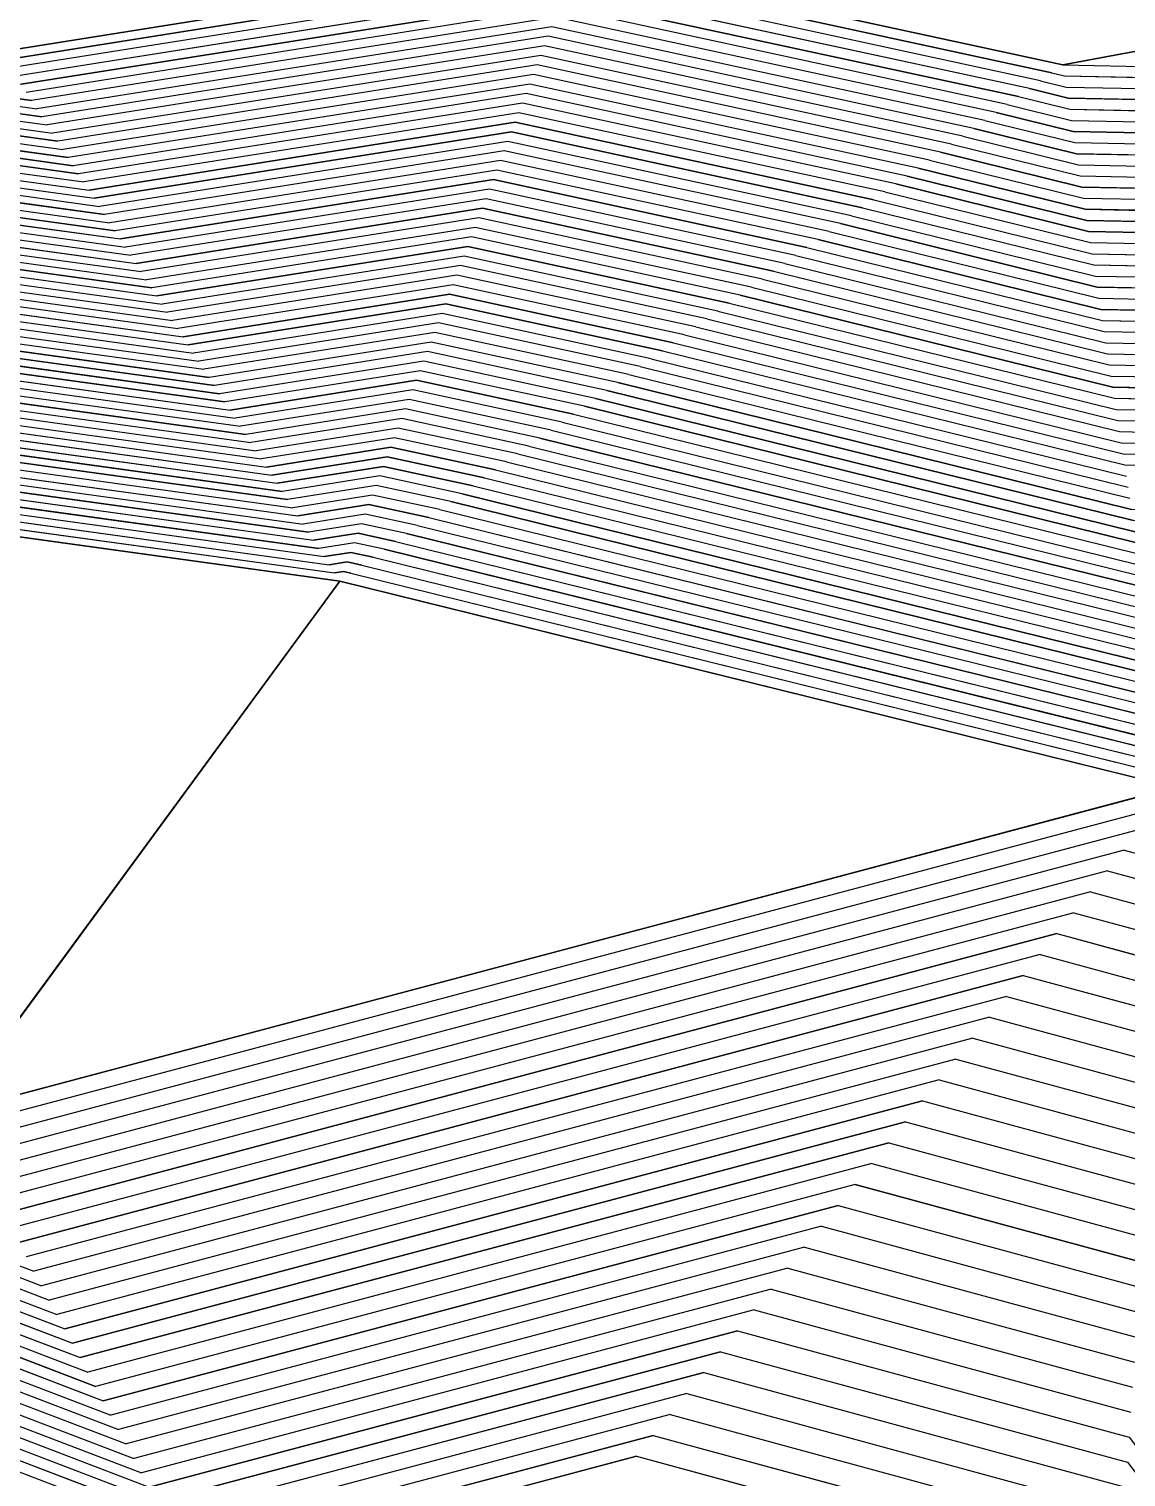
# Model space of a CAD drawing. Extents: x 7084 to 11035, y 13750 to 16729.
# Drawn here: x 9363 to 9868, y 15729 to 16395 of the extents above; entities that cross this region are included whole.
import ezdxf

# ---------------------------------------------------------------- set-up
doc = ezdxf.new("R2010")
doc.units = 0
doc.layers.add('Level 1', color=7, linetype='Continuous')

msp = doc.modelspace()

# ---------------------------------------------------------------- linework, layer by layer
at = {"layer": 'Level 1'}
for p, q in [((9838.87, 16378.88), (10291.99, 16463.49)), ((10291.99, 16463.49), (9838.87, 16378.88)), ((9615.33, 16427.23), (9349.5, 16384.92)), ((9349.5, 16384.92), (9615.33, 16427.23)), ((9615.33, 16427.23), (9838.87, 16378.88)), ((9838.87, 16378.88), (9615.33, 16427.23)), ((9613.64, 16422.83), (9351.9, 16381.18)), ((9611.96, 16418.43), (9354.31, 16377.43)), ((9828.62, 16371.57), (9611.96, 16418.43)), ((9833.74, 16375.22), (9613.64, 16422.83)), ((9610.28, 16414.03), (9356.71, 16373.68)), ((9823.5, 16367.91), (9610.28, 16414.03)), ((9608.59, 16409.63), (9359.12, 16369.93)), ((9606.91, 16405.23), (9361.52, 16366.18)), ((9813.25, 16360.6), (9606.91, 16405.23)), ((9818.37, 16364.26), (9608.59, 16409.63)), ((9605.22, 16400.83), (9363.93, 16362.43)), ((9808.13, 16356.95), (9605.22, 16400.83)), ((9603.54, 16396.43), (9366.33, 16358.68)), ((9601.85, 16392.04), (9368.74, 16354.94)), ((9797.88, 16349.64), (9601.85, 16392.04)), ((9803, 16353.29), (9603.54, 16396.43)), ((9600.17, 16387.64), (9371.15, 16351.19)), ((9792.76, 16345.98), (9600.17, 16387.64)), ((9598.48, 16383.24), (9373.55, 16347.44)), ((9596.8, 16378.84), (9375.96, 16343.69)), ((9782.51, 16338.67), (9596.8, 16378.84)), ((9787.63, 16342.32), (9598.48, 16383.24)), ((9838.87, 16378.88), (10146.99, 16372.84)), ((9595.12, 16374.44), (9378.36, 16339.94)), ((9593.43, 16370.04), (9380.77, 16336.19)), ((9772.26, 16331.36), (9593.43, 16370.04)), ((9777.39, 16335.01), (9595.12, 16374.44)), ((9828.62, 16371.57), (9840.45, 16368.65)), ((9833.74, 16375.22), (9839.66, 16373.76)), ((9839.66, 16373.76), (10143.04, 16367.81)), ((9337.2, 16366.12), (9363.93, 16362.43)), ((9591.75, 16365.64), (9383.17, 16332.44)), ((9767.14, 16327.7), (9591.75, 16365.64)), ((9818.37, 16364.26), (9842.03, 16358.41)), ((9823.5, 16367.91), (9841.24, 16363.53)), ((9840.45, 16368.65), (10139.09, 16362.79)), ((9841.24, 16363.53), (10135.14, 16357.77)), ((9331.05, 16356.72), (9371.15, 16351.19)), ((9333.1, 16359.86), (9368.74, 16354.94)), ((9335.15, 16362.99), (9366.33, 16358.68)), ((9590.06, 16361.24), (9385.58, 16328.7)), ((9588.38, 16356.84), (9387.98, 16324.95)), ((9756.89, 16320.39), (9588.38, 16356.84)), ((9762.02, 16324.05), (9590.06, 16361.24)), ((9808.13, 16356.95), (9843.62, 16348.18)), ((9813.25, 16360.6), (9842.83, 16353.3)), ((9842.03, 16358.41), (10131.2, 16352.74)), ((9326.95, 16350.46), (9375.96, 16343.69)), ((9329, 16353.59), (9373.55, 16347.44)), ((9586.69, 16352.44), (9390.39, 16321.2)), ((9751.77, 16316.73), (9586.69, 16352.44)), ((9803, 16353.29), (9844.41, 16343.07)), ((9842.83, 16353.3), (10127.25, 16347.72)), ((9322.85, 16344.19), (9380.77, 16336.19)), ((9324.9, 16347.32), (9378.36, 16339.94)), ((9585.01, 16348.04), (9392.79, 16317.45)), ((9583.33, 16343.64), (9395.2, 16313.7)), ((9741.52, 16309.42), (9583.33, 16343.64)), ((9746.65, 16313.08), (9585.01, 16348.04)), ((9792.76, 16345.98), (9845.99, 16332.83)), ((9797.88, 16349.64), (9845.2, 16337.95)), ((9843.62, 16348.18), (10123.3, 16342.7)), ((9318.74, 16337.92), (9385.58, 16328.7)), ((9320.79, 16341.05), (9383.17, 16332.44)), ((9581.64, 16339.24), (9397.6, 16309.95)), ((9736.4, 16305.77), (9581.64, 16339.24)), ((9782.51, 16338.67), (9847.58, 16322.6)), ((9787.63, 16342.32), (9846.79, 16327.72)), ((9844.41, 16343.07), (10119.35, 16337.67)), ((9845.2, 16337.95), (10115.4, 16332.65)), ((9314.64, 16331.65), (9390.39, 16321.2)), ((9316.69, 16334.79), (9387.98, 16324.95)), ((9579.96, 16334.84), (9400.01, 16306.2)), ((9578.27, 16330.44), (9402.42, 16302.46)), ((9726.15, 16298.46), (9578.27, 16330.44)), ((9731.28, 16302.11), (9579.96, 16334.84)), ((9772.26, 16331.36), (9849.16, 16312.37)), ((9777.39, 16335.01), (9848.37, 16317.48)), ((9845.99, 16332.83), (10111.45, 16327.63)), ((9310.54, 16325.39), (9395.2, 16313.7)), ((9312.59, 16328.52), (9392.79, 16317.45)), ((9576.59, 16326.04), (9404.82, 16298.71)), ((9721.03, 16294.8), (9576.59, 16326.04)), ((9762.02, 16324.05), (9850.74, 16302.13)), ((9767.14, 16327.7), (9849.95, 16307.25)), ((9846.79, 16327.72), (10107.5, 16322.6)), ((9306.44, 16319.12), (9400.01, 16306.2)), ((9308.49, 16322.25), (9397.6, 16309.95)), ((9574.9, 16321.64), (9407.23, 16294.96)), ((9573.22, 16317.24), (9409.63, 16291.21)), ((9710.78, 16287.49), (9573.22, 16317.24)), ((9715.91, 16291.15), (9574.9, 16321.64)), ((9751.77, 16316.73), (9852.33, 16291.9)), ((9756.89, 16320.39), (9851.54, 16297.02)), ((9847.58, 16322.6), (10103.56, 16317.58)), ((9848.37, 16317.48), (10099.61, 16312.56)), ((9302.34, 16312.85), (9404.82, 16298.71)), ((9304.39, 16315.99), (9402.42, 16302.46)), ((9571.54, 16312.84), (9412.04, 16287.46)), ((9705.66, 16283.83), (9571.54, 16312.84)), ((9746.65, 16313.08), (9853.12, 16286.79)), ((9849.16, 16312.37), (10095.66, 16307.53)), ((9296.19, 16303.45), (9412.04, 16287.46)), ((9298.24, 16306.59), (9409.63, 16291.21)), ((9300.29, 16309.72), (9407.23, 16294.96)), ((9569.85, 16308.45), (9414.44, 16283.71)), ((9568.17, 16304.05), (9416.85, 16279.96)), ((9695.41, 16276.52), (9568.17, 16304.05)), ((9700.54, 16280.18), (9569.85, 16308.45)), ((9736.4, 16305.77), (9854.7, 16276.55)), ((9741.52, 16309.42), (9853.91, 16281.67)), ((9849.95, 16307.25), (10091.71, 16302.51)), ((9292.09, 16297.19), (9416.85, 16279.96)), ((9294.14, 16300.32), (9414.44, 16283.71)), ((9566.48, 16299.65), (9419.25, 16276.22)), ((9690.29, 16272.87), (9566.48, 16299.65)), ((9726.15, 16298.46), (9856.29, 16266.32)), ((9731.28, 16302.11), (9855.49, 16271.44)), ((9850.74, 16302.13), (10087.76, 16297.49)), ((9851.54, 16297.02), (10083.81, 16292.46)), ((9287.99, 16290.92), (9421.66, 16272.47)), ((9290.04, 16294.05), (9419.25, 16276.22)), ((9564.8, 16295.25), (9421.66, 16272.47)), ((9563.11, 16290.85), (9424.06, 16268.72)), ((9680.04, 16265.56), (9563.11, 16290.85)), ((9685.17, 16269.21), (9564.8, 16295.25)), ((9715.91, 16291.15), (9857.87, 16256.09)), ((9721.03, 16294.8), (9857.08, 16261.2)), ((9852.33, 16291.9), (10079.86, 16287.44)), ((9283.89, 16284.65), (9426.47, 16264.97)), ((9285.94, 16287.78), (9424.06, 16268.72)), ((9561.43, 16286.45), (9426.47, 16264.97)), ((9674.92, 16261.9), (9561.43, 16286.45)), ((9705.66, 16283.83), (9859.45, 16245.86)), ((9710.78, 16287.49), (9858.66, 16250.97)), ((9853.12, 16286.79), (10075.92, 16282.42)), ((9279.79, 16278.38), (9431.28, 16257.47)), ((9281.84, 16281.52), (9428.88, 16261.22)), ((9559.75, 16282.05), (9428.88, 16261.22)), ((9558.06, 16277.65), (9431.28, 16257.47)), ((9664.67, 16254.59), (9558.06, 16277.65)), ((9669.8, 16258.25), (9559.75, 16282.05)), ((9700.54, 16280.18), (9860.24, 16240.74)), ((9853.91, 16281.67), (10071.97, 16277.39)), ((9275.69, 16272.12), (9436.09, 16249.97)), ((9277.74, 16275.25), (9433.69, 16253.72)), ((9556.38, 16273.25), (9433.69, 16253.72)), ((9659.55, 16250.93), (9556.38, 16273.25)), ((9690.29, 16272.87), (9861.83, 16230.51)), ((9695.41, 16276.52), (9861.04, 16235.62)), ((9854.7, 16276.55), (10068.02, 16272.37)), ((9855.49, 16271.44), (10064.07, 16267.35)), ((9271.59, 16265.85), (9440.9, 16242.48)), ((9273.64, 16268.98), (9438.5, 16246.23)), ((9554.69, 16268.85), (9436.09, 16249.97)), ((9553.01, 16264.45), (9438.5, 16246.23)), ((9649.3, 16243.62), (9553.01, 16264.45)), ((9654.43, 16247.28), (9554.69, 16268.85)), ((9680.04, 16265.56), (9863.41, 16220.27)), ((9685.17, 16269.21), (9862.62, 16225.39)), ((9856.29, 16266.32), (10060.12, 16262.32)), ((9267.49, 16259.58), (9445.71, 16234.98)), ((9269.54, 16262.72), (9443.31, 16238.73)), ((9551.32, 16260.05), (9440.9, 16242.48)), ((9644.18, 16239.97), (9551.32, 16260.05)), ((9669.8, 16258.25), (9865, 16210.04)), ((9674.92, 16261.9), (9864.2, 16215.16)), ((9857.08, 16261.2), (10056.17, 16257.3)), ((9261.34, 16250.18), (9452.93, 16223.73)), ((9263.39, 16253.32), (9450.52, 16227.48)), ((9265.44, 16256.45), (9448.12, 16231.23)), ((9549.64, 16255.65), (9443.31, 16238.73)), ((9547.96, 16251.25), (9445.71, 16234.98)), ((9633.93, 16232.66), (9547.96, 16251.25)), ((9639.06, 16236.31), (9549.64, 16255.65)), ((9659.55, 16250.93), (9866.58, 16199.81)), ((9664.67, 16254.59), (9865.79, 16204.92)), ((9857.87, 16256.09), (10052.22, 16252.28)), ((9858.66, 16250.97), (10048.28, 16247.25)), ((9257.24, 16243.91), (9457.74, 16216.24)), ((9259.29, 16247.05), (9455.33, 16219.99)), ((9546.27, 16246.85), (9448.12, 16231.23)), ((9628.81, 16229), (9546.27, 16246.85)), ((9649.3, 16243.62), (9868.16, 16189.58)), ((9654.43, 16247.28), (9867.37, 16194.69)), ((9859.45, 16245.86), (10044.33, 16242.23)), ((9253.14, 16237.65), (9462.55, 16208.74)), ((9255.19, 16240.78), (9460.15, 16212.49)), ((9544.59, 16242.45), (9450.52, 16227.48)), ((9542.9, 16238.05), (9452.93, 16223.73)), ((9618.56, 16221.69), (9542.9, 16238.05)), ((9623.69, 16225.34), (9544.59, 16242.45)), ((9644.18, 16239.97), (9868.95, 16184.46)), ((9860.24, 16240.74), (10040.38, 16237.21)), ((9249.04, 16231.38), (9467.36, 16201.24)), ((9251.09, 16234.51), (9464.96, 16204.99)), ((9541.22, 16233.65), (9455.33, 16219.99)), ((9613.44, 16218.03), (9541.22, 16233.65)), ((9633.93, 16232.66), (9870.54, 16174.23)), ((9639.06, 16236.31), (9869.75, 16179.34)), ((9861.04, 16235.62), (10036.43, 16232.18)), ((9861.83, 16230.51), (10032.48, 16227.16)), ((9244.94, 16225.11), (9472.17, 16193.75)), ((9246.99, 16228.25), (9469.77, 16197.49)), ((9539.53, 16229.26), (9457.74, 16216.24)), ((9537.85, 16224.86), (9460.15, 16212.49)), ((9603.19, 16210.72), (9537.85, 16224.86)), ((9608.32, 16214.38), (9539.53, 16229.26)), ((9623.69, 16225.34), (9872.12, 16163.99)), ((9628.81, 16229), (9871.33, 16169.11)), ((9862.62, 16225.39), (10028.53, 16222.14)), ((9240.84, 16218.85), (9476.98, 16186.25)), ((9242.89, 16221.98), (9474.58, 16190)), ((9536.17, 16220.46), (9462.55, 16208.74)), ((9598.07, 16207.07), (9536.17, 16220.46)), ((9613.44, 16218.03), (9873.7, 16153.76)), ((9618.56, 16221.69), (9872.91, 16158.88)), ((9863.41, 16220.27), (10024.58, 16217.11)), ((9236.74, 16212.58), (9481.79, 16178.75)), ((9238.79, 16215.71), (9479.39, 16182.5)), ((9534.48, 16216.06), (9464.96, 16204.99)), ((9532.8, 16211.66), (9467.36, 16201.24)), ((9587.82, 16199.76), (9532.8, 16211.66)), ((9592.95, 16203.41), (9534.48, 16216.06)), ((9603.19, 16210.72), (9875.29, 16143.53)), ((9608.32, 16214.38), (9874.5, 16148.64)), ((9864.2, 16215.16), (10020.63, 16212.09)), ((9865, 16210.04), (10016.69, 16207.07)), ((9232.64, 16206.31), (9486.6, 16171.25)), ((9234.69, 16209.45), (9484.2, 16175)), ((9531.11, 16207.26), (9469.77, 16197.49)), ((9582.7, 16196.1), (9531.11, 16207.26)), ((9592.95, 16203.41), (9876.87, 16133.3)), ((9598.07, 16207.07), (9876.08, 16138.41)), ((9865.79, 16204.92), (10012.74, 16202.04)), ((9226.49, 16196.91), (9493.82, 16160.01)), ((9228.54, 16200.05), (9491.42, 16163.76)), ((9230.59, 16203.18), (9489.01, 16167.51)), ((9529.43, 16202.86), (9472.17, 16193.75)), ((9527.74, 16198.46), (9474.58, 16190)), ((9572.45, 16188.79), (9527.74, 16198.46)), ((9577.58, 16192.44), (9529.43, 16202.86)), ((9587.82, 16199.76), (9877.66, 16128.18)), ((9866.58, 16199.81), (10008.79, 16197.02)), ((9222.39, 16190.64), (9498.63, 16152.51)), ((9224.44, 16193.78), (9496.23, 16156.26)), ((9526.06, 16194.06), (9476.98, 16186.25)), ((9567.33, 16185.13), (9526.06, 16194.06)), ((9577.58, 16192.44), (9879.25, 16117.95)), ((9582.7, 16196.1), (9878.45, 16123.06)), ((9867.37, 16194.69), (10004.84, 16191.99)), ((9218.29, 16184.38), (9503.44, 16145.01)), ((9220.34, 16187.51), (9501.04, 16148.76)), ((9524.38, 16189.66), (9479.39, 16182.5)), ((9522.69, 16185.26), (9481.79, 16178.75)), ((9557.08, 16177.82), (9522.69, 16185.26)), ((9562.21, 16181.48), (9524.38, 16189.66)), ((9567.33, 16185.13), (9880.83, 16107.71)), ((9572.45, 16188.79), (9880.04, 16112.83)), ((9216.24, 16181.24), (9505.85, 16141.27)), ((9505.85, 16141.27), (9216.24, 16181.24)), ((9521.01, 16180.86), (9484.2, 16175)), ((9551.96, 16174.17), (9521.01, 16180.86)), ((9557.08, 16177.82), (9882.41, 16097.48)), ((9562.21, 16181.48), (9881.62, 16102.6)), ((9519.32, 16176.46), (9486.6, 16171.25)), ((9517.64, 16172.06), (9489.01, 16167.51)), ((9541.71, 16166.85), (9517.64, 16172.06)), ((9546.83, 16170.51), (9519.32, 16176.46)), ((9546.83, 16170.51), (9884, 16087.25)), ((9551.96, 16174.17), (9883.21, 16092.36)), ((9515.95, 16167.66), (9491.42, 16163.76)), ((9536.59, 16163.2), (9515.95, 16167.66)), ((9541.71, 16166.85), (9884.79, 16082.13)), ((9514.27, 16163.26), (9493.82, 16160.01)), ((9512.59, 16158.86), (9496.23, 16156.26)), ((9526.34, 16155.89), (9512.59, 16158.86)), ((9531.46, 16159.54), (9514.27, 16163.26)), ((9531.46, 16159.54), (9886.37, 16071.9)), ((9536.59, 16163.2), (9885.58, 16077.02)), ((9510.9, 16154.46), (9498.63, 16152.51)), ((9509.22, 16150.06), (9501.04, 16148.76)), ((9516.09, 16148.58), (9509.22, 16150.06)), ((9521.22, 16152.23), (9510.9, 16154.46)), ((9521.22, 16152.23), (9887.96, 16061.67)), ((9526.34, 16155.89), (9887.16, 16066.78)), ((9507.53, 16145.67), (9503.44, 16145.01)), ((9510.97, 16144.92), (9507.53, 16145.67)), ((9510.97, 16144.92), (9889.54, 16051.43)), ((9516.09, 16148.58), (9888.75, 16056.55)), ((9505.85, 16141.27), (9326.09, 15896.4)), ((9326.09, 15896.4), (9505.85, 16141.27)), ((9890.33, 16046.32), (9505.85, 16141.27)), ((9326.09, 15896.4), (9890.33, 16046.32)), ((9890.33, 16046.32), (9326.09, 15896.4)), ((9882.59, 16036.7), (9329.63, 15889.77)), ((9874.84, 16027.07), (9333.17, 15883.15)), ((9867.1, 16017.45), (9336.71, 15876.53)), ((9867.1, 16017.45), (9887.91, 16011.8)), ((9859.35, 16007.83), (9340.25, 15869.9)), ((9859.35, 16007.83), (9887.11, 16000.29)), ((9851.61, 15998.21), (9343.79, 15863.28)), ((9851.61, 15998.21), (9886.3, 15988.79)), ((9843.86, 15988.59), (9347.33, 15856.66)), ((9843.86, 15988.59), (9885.5, 15977.28)), ((9836.12, 15978.96), (9350.87, 15850.03)), ((9836.12, 15978.96), (9884.69, 15965.78)), ((9828.37, 15969.34), (9354.41, 15843.41)), ((9828.37, 15969.34), (9883.88, 15954.27)), ((9820.63, 15959.72), (9357.95, 15836.79)), ((9820.63, 15959.72), (9883.08, 15942.76)), ((9812.88, 15950.1), (9361.49, 15830.16)), ((9812.88, 15950.1), (9882.27, 15931.26)), ((9805.14, 15940.48), (9365.03, 15823.54)), ((9805.14, 15940.48), (9881.47, 15919.75)), ((9797.39, 15930.85), (9368.57, 15816.92)), ((9797.39, 15930.85), (9880.66, 15908.25)), ((9789.65, 15921.23), (9372.11, 15810.29)), ((9789.65, 15921.23), (9879.86, 15896.74)), ((9781.91, 15911.61), (9375.65, 15803.67)), ((9781.91, 15911.61), (9879.05, 15885.23)), ((9774.16, 15901.99), (9379.19, 15797.05)), ((9774.16, 15901.99), (9878.24, 15873.73)), ((9766.42, 15892.37), (9382.73, 15790.42)), ((9766.42, 15892.37), (9877.44, 15862.22)), ((9758.67, 15882.75), (9386.27, 15783.8)), ((9758.67, 15882.75), (9876.63, 15850.72)), ((9750.93, 15873.12), (9389.81, 15777.18)), ((9750.93, 15873.12), (9875.83, 15839.21)), ((9743.18, 15863.5), (9393.35, 15770.55)), ((9743.18, 15863.5), (9875.02, 15827.7)), ((9735.44, 15853.88), (9396.89, 15763.93)), ((9735.44, 15853.88), (9874.21, 15816.2)), ((9727.69, 15844.26), (9400.43, 15757.3)), ((9727.69, 15844.26), (9873.41, 15804.69)), ((9337.23, 15834.15), (9365.03, 15823.54)), ((9719.95, 15834.64), (9403.97, 15750.68)), ((9719.95, 15834.64), (9872.6, 15793.19)), ((9338.24, 15828.5), (9368.57, 15816.92)), ((9712.2, 15825.01), (9407.51, 15744.06)), ((9712.2, 15825.01), (9871.8, 15781.68)), ((9339.26, 15822.84), (9372.11, 15810.29)), ((9340.27, 15817.18), (9375.65, 15803.67)), ((9341.28, 15811.52), (9379.19, 15797.05)), ((9704.46, 15815.39), (9411.05, 15737.43)), ((9704.46, 15815.39), (9870.99, 15770.17)), ((9342.29, 15805.86), (9382.73, 15790.42)), ((9696.71, 15805.77), (9414.59, 15730.81)), ((9696.71, 15805.77), (9870.19, 15758.67)), ((9343.31, 15800.2), (9386.27, 15783.8)), ((9344.32, 15794.55), (9389.81, 15777.18)), ((9688.97, 15796.15), (9418.13, 15724.19)), ((9688.97, 15796.15), (9869.38, 15747.16)), ((9345.33, 15788.89), (9393.35, 15770.55)), ((9681.22, 15786.53), (9421.67, 15717.56)), ((9681.22, 15786.53), (9868.57, 15735.66)), ((9346.34, 15783.23), (9396.89, 15763.93)), ((9347.36, 15777.57), (9400.43, 15757.3)), ((9673.48, 15776.9), (9425.21, 15710.94)), ((9673.48, 15776.9), (9867.77, 15724.15)), ((9348.37, 15771.91), (9403.97, 15750.68)), ((9349.38, 15766.25), (9407.51, 15744.06)), ((9665.74, 15767.28), (9428.75, 15704.32)), ((9665.74, 15767.28), (9866.96, 15712.64)), ((9350.4, 15760.59), (9411.05, 15737.43)), ((9657.99, 15757.66), (9432.29, 15697.69)), ((9657.99, 15757.66), (9866.16, 15701.14)), ((9351.41, 15754.94), (9414.59, 15730.81)), ((9352.42, 15749.28), (9418.13, 15724.19)), ((9353.43, 15743.62), (9421.67, 15717.56)), ((9650.25, 15748.04), (9435.83, 15691.07)), ((9650.25, 15748.04), (9865.35, 15689.63)), ((9354.45, 15737.96), (9425.21, 15710.94)), ((9642.5, 15738.42), (9439.37, 15684.45)), ((9642.5, 15738.42), (9864.55, 15678.13)), ((9355.46, 15732.3), (9428.75, 15704.32))]:
    msp.add_line(p, q, dxfattribs=at)
for points in [[(8179.81, 16518.43), (8447.5, 16685.05), (8792.52, 16607.69), (8801.36, 16608), (9015.51, 16453.28), (9020.27, 16453.2), (9347.45, 16381.79), (9351.9, 16381.18), (9613.64, 16422.83), (9833.74, 16375.22), (9839.66, 16373.76), (10143.04, 16367.81), (10150.72, 16365.05), (10293.49, 16454.31), (10519.54, 16436.46), (10781.28, 16073.45), (10784.97, 16069.38), (10903.94, 15956.31), (11028.86, 15527.85)], [(8179.81, 16518.43), (8447.5, 16685.05), (8792.52, 16607.69), (8801.36, 16608), (9015.51, 16453.28), (9020.27, 16453.2), (9347.45, 16381.79), (9351.9, 16381.18), (9613.64, 16422.83), (9833.74, 16375.22), (9839.66, 16373.76), (10143.04, 16367.81), (10150.72, 16365.05), (10293.49, 16454.31), (10519.54, 16436.46), (10781.28, 16073.45), (10784.97, 16069.38), (10903.94, 15956.31), (11028.86, 15527.85)], [(11016.38, 15530.16), (10895.36, 15945.23), (10780.11, 16054.76), (10769.04, 16066.98), (10515.48, 16418.64), (10296.5, 16435.94), (10158.19, 16349.46), (10135.14, 16357.77), (9841.24, 16363.53), (9823.5, 16367.91), (9610.28, 16414.03), (9356.71, 16373.68), (9343.35, 16375.52), (9026.39, 16444.7), (9012.11, 16444.93), (8804.65, 16594.82), (8778.14, 16593.9), (8443.9, 16668.84), (8184.58, 16507.42)], [(11016.38, 15530.16), (10895.36, 15945.23), (10780.11, 16054.76), (10769.04, 16066.98), (10515.48, 16418.64), (10296.5, 16435.94), (10158.19, 16349.46), (10135.14, 16357.77), (9841.24, 16363.53), (9823.5, 16367.91), (9610.28, 16414.03), (9356.71, 16373.68), (9343.35, 16375.52), (9026.39, 16444.7), (9012.11, 16444.93), (8804.65, 16594.82), (8778.14, 16593.9), (8443.9, 16668.84), (8184.58, 16507.42)], [(8186.96, 16501.92), (8442.1, 16660.73), (8770.95, 16587), (8806.29, 16588.23), (9010.4, 16440.76), (9029.46, 16440.45), (9341.3, 16372.39), (9359.12, 16369.93), (9608.59, 16409.63), (9818.37, 16364.26), (9842.03, 16358.41), (10131.2, 16352.74), (10161.92, 16341.67), (10298, 16426.75), (10513.45, 16409.73), (10762.92, 16063.75), (10777.67, 16047.45), (10891.07, 15939.68), (11010.14, 15531.31)], [(8186.96, 16501.92), (8442.1, 16660.73), (8770.95, 16587), (8806.29, 16588.23), (9010.4, 16440.76), (9029.46, 16440.45), (9341.3, 16372.39), (9359.12, 16369.93), (9608.59, 16409.63), (9818.37, 16364.26), (9842.03, 16358.41), (10131.2, 16352.74), (10161.92, 16341.67), (10298, 16426.75), (10513.45, 16409.73), (10762.92, 16063.75), (10777.67, 16047.45), (10891.07, 15939.68), (11010.14, 15531.31)], [(10966.44, 15539.37), (10861.04, 15900.88), (10760.65, 15996.28), (10720.09, 16041.1), (10499.25, 16347.39), (10308.52, 16362.45), (10188.06, 16287.13), (10103.56, 16317.58), (9847.58, 16322.6), (9782.51, 16338.67), (9596.8, 16378.84), (9375.96, 16343.69), (9326.95, 16350.46), (9050.89, 16410.71), (8998.5, 16411.55), (8817.81, 16542.1), (8720.63, 16538.72), (8429.52, 16603.99), (8203.65, 16463.4)], [(10966.44, 15539.37), (10861.04, 15900.88), (10760.65, 15996.28), (10720.09, 16041.1), (10499.25, 16347.39), (10308.52, 16362.45), (10188.06, 16287.13), (10103.56, 16317.58), (9847.58, 16322.6), (9782.51, 16338.67), (9596.8, 16378.84), (9375.96, 16343.69), (9326.95, 16350.46), (9050.89, 16410.71), (8998.5, 16411.55), (8817.81, 16542.1), (8720.63, 16538.72), (8429.52, 16603.99), (8203.65, 16463.4)], [(10953.95, 15541.67), (10852.45, 15889.8), (10755.79, 15981.66), (10707.85, 16034.63), (10495.19, 16329.57), (10311.52, 16344.08), (10195.52, 16271.55), (10095.66, 16307.53), (9849.16, 16312.37), (9772.26, 16331.36), (9593.43, 16370.04), (9380.77, 16336.19), (9322.85, 16344.19), (9057.01, 16402.21), (8995.1, 16403.21), (8821.1, 16528.92), (8706.25, 16524.92), (8425.92, 16587.78), (8208.42, 16452.4)], [(10953.95, 15541.67), (10852.45, 15889.8), (10755.79, 15981.66), (10707.85, 16034.63), (10495.19, 16329.57), (10311.52, 16344.08), (10195.52, 16271.55), (10095.66, 16307.53), (9849.16, 16312.37), (9772.26, 16331.36), (9593.43, 16370.04), (9380.77, 16336.19), (9322.85, 16344.19), (9057.01, 16402.21), (8995.1, 16403.21), (8821.1, 16528.92), (8706.25, 16524.92), (8425.92, 16587.78), (8208.42, 16452.4)], [(10947.71, 15542.82), (10848.16, 15884.25), (10753.36, 15974.35), (10701.73, 16031.4), (10493.16, 16320.67), (10313.03, 16334.89), (10199.26, 16263.76), (10091.71, 16302.51), (9849.95, 16307.25), (9767.14, 16327.7), (9591.75, 16365.64), (9383.17, 16332.44), (9320.79, 16341.05), (9060.08, 16397.96), (8993.4, 16399.04), (8822.74, 16522.33), (8699.06, 16518.02), (8424.12, 16579.67), (8210.81, 16446.89)], [(10947.71, 15542.82), (10848.16, 15884.25), (10753.36, 15974.35), (10701.73, 16031.4), (10493.16, 16320.67), (10313.03, 16334.89), (10199.26, 16263.76), (10091.71, 16302.51), (9849.95, 16307.25), (9767.14, 16327.7), (9591.75, 16365.64), (9383.17, 16332.44), (9320.79, 16341.05), (9060.08, 16397.96), (8993.4, 16399.04), (8822.74, 16522.33), (8699.06, 16518.02), (8424.12, 16579.67), (8210.81, 16446.89)], [(10997.65, 15533.61), (10882.49, 15928.6), (10772.81, 16032.83), (10750.69, 16057.28), (10509.39, 16391.92), (10301, 16408.38), (10169.39, 16326.09), (10123.3, 16342.7), (9843.62, 16348.18), (9808.13, 16356.95), (9605.22, 16400.83), (9363.93, 16362.43), (9337.2, 16366.12), (9035.58, 16431.95), (9007, 16432.42), (8809.58, 16575.05), (8756.58, 16573.2)], [(10997.65, 15533.61), (10882.49, 15928.6), (10772.81, 16032.83), (10750.69, 16057.28), (10509.39, 16391.92), (10301, 16408.38), (10169.39, 16326.09), (10123.3, 16342.7), (9843.62, 16348.18), (9808.13, 16356.95), (9605.22, 16400.83), (9363.93, 16362.43), (9337.2, 16366.12), (9035.58, 16431.95), (9007, 16432.42), (8809.58, 16575.05), (8756.58, 16573.2)], [(8220.35, 16424.88), (8416.93, 16547.25), (8670.31, 16490.43), (8829.33, 16495.97), (8986.59, 16382.35), (9072.32, 16380.96), (9312.59, 16328.52), (9392.79, 16317.45), (9585.01, 16348.04), (9746.65, 16313.08), (9853.12, 16286.79), (10075.92, 16282.42), (10214.19, 16232.6), (10319.04, 16298.15), (10485.04, 16285.04), (10677.26, 16018.46), (10743.63, 15945.11), (10831, 15862.08), (10922.74, 15547.43)], [(8220.35, 16424.88), (8416.93, 16547.25), (8670.31, 16490.43), (8829.33, 16495.97), (8986.59, 16382.35), (9072.32, 16380.96), (9312.59, 16328.52), (9392.79, 16317.45), (9585.01, 16348.04), (9746.65, 16313.08), (9853.12, 16286.79), (10075.92, 16282.42), (10214.19, 16232.6), (10319.04, 16298.15), (10485.04, 16285.04), (10677.26, 16018.46), (10743.63, 15945.11), (10831, 15862.08), (10922.74, 15547.43)], [(10897.77, 15552.04), (10813.84, 15839.91), (10733.9, 15915.88), (10652.78, 16005.52), (10476.92, 16249.41), (10325.05, 16261.41), (10229.12, 16201.43), (10060.12, 16262.32), (9856.29, 16266.32), (9726.15, 16298.46), (9578.27, 16330.44), (9402.42, 16302.46), (9304.39, 16315.99), (9084.57, 16363.96), (8979.79, 16365.66), (8835.91, 16469.61), (8641.55, 16462.84), (8409.74, 16514.82), (8229.89, 16402.87)], [(10897.77, 15552.04), (10813.84, 15839.91), (10733.9, 15915.88), (10652.78, 16005.52), (10476.92, 16249.41), (10325.05, 16261.41), (10229.12, 16201.43), (10060.12, 16262.32), (9856.29, 16266.32), (9726.15, 16298.46), (9578.27, 16330.44), (9402.42, 16302.46), (9304.39, 16315.99), (9084.57, 16363.96), (8979.79, 16365.66), (8835.91, 16469.61), (8641.55, 16462.84), (8409.74, 16514.82), (8229.89, 16402.87)], [(8232.27, 16397.37), (8407.94, 16506.72), (8634.36, 16455.95), (8837.55, 16463.02), (8978.09, 16361.48), (9087.63, 16359.72), (9302.34, 16312.85), (9404.82, 16298.71), (9576.59, 16326.04), (9721.03, 16294.8), (9857.08, 16261.2)], [(8232.27, 16397.37), (8407.94, 16506.72), (8634.36, 16455.95), (8837.55, 16463.02), (8978.09, 16361.48), (9087.63, 16359.72), (9302.34, 16312.85), (9404.82, 16298.71), (9576.59, 16326.04), (9721.03, 16294.8), (9857.08, 16261.2)], [(8677.5, 16497.33), (8827.68, 16502.56), (8988.29, 16386.52), (9069.26, 16385.21), (9314.64, 16331.65), (9390.39, 16321.2), (9586.69, 16352.44), (9751.77, 16316.73), (9852.33, 16291.9), (10079.86, 16287.44), (10210.46, 16240.39), (10317.53, 16307.33), (10487.07, 16293.95), (10683.38, 16021.69), (10746.06, 15952.42), (10835.29, 15867.62), (10928.98, 15546.28)], [(8677.5, 16497.33), (8827.68, 16502.56), (8988.29, 16386.52), (9069.26, 16385.21), (9314.64, 16331.65), (9390.39, 16321.2), (9586.69, 16352.44), (9751.77, 16316.73), (9852.33, 16291.9), (10079.86, 16287.44), (10210.46, 16240.39), (10317.53, 16307.33), (10487.07, 16293.95), (10683.38, 16021.69), (10746.06, 15952.42), (10835.29, 15867.62), (10928.98, 15546.28)], [(8402.55, 16482.4), (8612.8, 16435.25), (8842.49, 16443.25), (8972.99, 16348.97), (9096.82, 16346.97), (9296.19, 16303.45), (9412.04, 16287.46), (9571.54, 16312.84), (9705.66, 16283.83), (9859.45, 16245.86), (10044.33, 16242.23), (10244.06, 16170.27), (10331.06, 16224.66), (10468.81, 16213.78), (10628.3, 15992.58), (10724.18, 15886.64), (10796.68, 15817.74), (10872.8, 15556.64)], [(8402.55, 16482.4), (8612.8, 16435.25), (8842.49, 16443.25), (8972.99, 16348.97), (9096.82, 16346.97), (9296.19, 16303.45), (9412.04, 16287.46), (9571.54, 16312.84), (9705.66, 16283.83), (9859.45, 16245.86), (10044.33, 16242.23), (10244.06, 16170.27), (10331.06, 16224.66), (10468.81, 16213.78), (10628.3, 15992.58), (10724.18, 15886.64), (10796.68, 15817.74), (10872.8, 15556.64)], [(10854.07, 15560.1), (10783.8, 15801.11), (10716.88, 15864.71), (10609.95, 15982.87), (10462.72, 16187.06), (10335.57, 16197.1), (10255.26, 16146.89), (10032.48, 16227.16), (9861.83, 16230.51), (9690.29, 16272.87), (9566.48, 16299.65), (9419.25, 16276.22), (9290.04, 16294.05), (9106.01, 16334.22), (8967.88, 16336.45), (8847.42, 16423.48), (8591.23, 16414.56), (8397.15, 16458.08)], [(10854.07, 15560.1), (10783.8, 15801.11), (10716.88, 15864.71), (10609.95, 15982.87), (10462.72, 16187.06), (10335.57, 16197.1), (10255.26, 16146.89), (10032.48, 16227.16), (9861.83, 16230.51), (9690.29, 16272.87), (9566.48, 16299.65), (9419.25, 16276.22), (9290.04, 16294.05), (9106.01, 16334.22), (8967.88, 16336.45), (8847.42, 16423.48), (8591.23, 16414.56), (8397.15, 16458.08)], [(8395.36, 16449.97), (8584.04, 16407.66), (8849.07, 16416.89), (8966.18, 16332.28), (9109.07, 16329.97), (9287.99, 16290.92), (9421.66, 16272.47), (9564.8, 16295.25), (9685.17, 16269.21)], [(8395.36, 16449.97), (8584.04, 16407.66), (8849.07, 16416.89), (8966.18, 16332.28), (9109.07, 16329.97), (9287.99, 16290.92), (9421.66, 16272.47), (9564.8, 16295.25), (9685.17, 16269.21)], [(8386.37, 16409.44), (8548.09, 16373.18), (8857.29, 16383.94), (8957.68, 16311.41), (9124.38, 16308.72), (9277.74, 16275.25), (9433.69, 16253.72), (9556.38, 16273.25), (9659.55, 16250.93), (9866.58, 16199.81), (10008.79, 16197.02), (10277.66, 16100.15), (10344.58, 16141.99), (10450.54, 16133.62), (10573.23, 15963.46), (10702.29, 15820.85), (10758.06, 15767.85), (10816.62, 15567.01), (10881.14, 15419.01), (10847.68, 15190.28), (10839.62, 14991.15), (10786.64, 14550.42), (10705.98, 14168.32)], [(8386.37, 16409.44), (8548.09, 16373.18), (8857.29, 16383.94), (8957.68, 16311.41), (9124.38, 16308.72), (9277.74, 16275.25), (9433.69, 16253.72), (9556.38, 16273.25), (9659.55, 16250.93), (9866.58, 16199.81), (10008.79, 16197.02), (10277.66, 16100.15), (10344.58, 16141.99), (10450.54, 16133.62), (10573.23, 15963.46), (10702.29, 15820.85), (10758.06, 15767.85), (10816.62, 15567.01), (10881.14, 15419.01), (10847.68, 15190.28), (10839.62, 14991.15), (10786.64, 14550.42), (10705.98, 14168.32)], [(8384.57, 16401.33), (8540.91, 16366.28), (8858.94, 16377.35), (8955.98, 16307.24), (9127.44, 16304.47), (9275.69, 16272.12), (9436.09, 16249.97), (9554.69, 16268.85), (9654.43, 16247.28), (9867.37, 16194.69), (10004.84, 16191.99), (10281.39, 16092.36), (10346.08, 16132.8), (10448.51, 16124.71), (10567.11, 15960.23), (10699.86, 15813.54), (10753.77, 15762.31), (10810.37, 15568.16)], [(8384.57, 16401.33), (8540.91, 16366.28), (8858.94, 16377.35), (8955.98, 16307.24), (9127.44, 16304.47), (9275.69, 16272.12), (9436.09, 16249.97), (9554.69, 16268.85), (9654.43, 16247.28), (9867.37, 16194.69), (10004.84, 16191.99), (10281.39, 16092.36), (10346.08, 16132.8), (10448.51, 16124.71), (10567.11, 15960.23), (10699.86, 15813.54), (10753.77, 15762.31), (10810.37, 15568.16)], [(10941.47, 15543.98), (10843.87, 15878.71), (10750.93, 15967.04), (10695.61, 16028.16), (10491.13, 16311.76), (10314.53, 16325.71), (10202.99, 16255.97), (10087.76, 16297.49), (9850.74, 16302.13), (9762.02, 16324.05), (9590.06, 16361.24), (9385.58, 16328.7), (9318.74, 16337.92), (9063.14, 16393.71), (8991.7, 16394.86)], [(10941.47, 15543.98), (10843.87, 15878.71), (10750.93, 15967.04), (10695.61, 16028.16), (10491.13, 16311.76), (10314.53, 16325.71), (10202.99, 16255.97), (10087.76, 16297.49), (9850.74, 16302.13), (9762.02, 16324.05), (9590.06, 16361.24), (9385.58, 16328.7), (9318.74, 16337.92), (9063.14, 16393.71), (8991.7, 16394.86)], [(10985.17, 15535.91), (10873.91, 15917.51), (10767.95, 16018.21), (10738.45, 16050.81), (10505.34, 16374.11), (10304.01, 16390.01), (10176.86, 16310.51), (10115.4, 16332.65), (9845.2, 16337.95), (9797.88, 16349.64), (9601.85, 16392.04), (9368.74, 16354.94), (9333.1, 16359.86)], [(10985.17, 15535.91), (10873.91, 15917.51), (10767.95, 16018.21), (10738.45, 16050.81), (10505.34, 16374.11), (10304.01, 16390.01), (10176.86, 16310.51), (10115.4, 16332.65), (9845.2, 16337.95), (9797.88, 16349.64), (9601.85, 16392.04), (9368.74, 16354.94), (9333.1, 16359.86)], [(10910.26, 15549.73), (10822.42, 15851), (10738.77, 15930.49), (10665.02, 16011.99), (10480.98, 16267.22), (10322.04, 16279.78), (10221.66, 16217.01), (10068.02, 16272.37), (9854.7, 16276.55), (9736.4, 16305.77), (9581.64, 16339.24), (9397.6, 16309.95), (9308.49, 16322.25), (9078.45, 16372.46)], [(10910.26, 15549.73), (10822.42, 15851), (10738.77, 15930.49), (10665.02, 16011.99), (10480.98, 16267.22), (10322.04, 16279.78), (10221.66, 16217.01), (10068.02, 16272.37), (9854.7, 16276.55), (9736.4, 16305.77), (9581.64, 16339.24), (9397.6, 16309.95), (9308.49, 16322.25), (9078.45, 16372.46)], [(10785.4, 15572.77), (10736.61, 15740.13), (10690.13, 15784.3), (10542.64, 15947.29), (10440.39, 16089.09), (10352.09, 16096.06), (10296.33, 16061.19), (9989.05, 16171.9), (9870.54, 16174.23), (9633.93, 16232.66), (9547.96, 16251.25), (9445.71, 16234.98), (9267.49, 16259.58), (9139.69, 16287.48), (8949.17, 16290.55), (8865.52, 16350.99), (8512.15, 16338.69), (8377.38, 16368.91)], [(10785.4, 15572.77), (10736.61, 15740.13), (10690.13, 15784.3), (10542.64, 15947.29), (10440.39, 16089.09), (10352.09, 16096.06), (10296.33, 16061.19), (9989.05, 16171.9), (9870.54, 16174.23), (9633.93, 16232.66), (9547.96, 16251.25), (9445.71, 16234.98), (9267.49, 16259.58), (9139.69, 16287.48), (8949.17, 16290.55), (8865.52, 16350.99), (8512.15, 16338.69), (8377.38, 16368.91)], [(10779.16, 15573.92), (10732.31, 15734.59), (10687.7, 15776.99), (10536.52, 15944.05), (10438.37, 16080.18), (10353.6, 16086.87), (10300.06, 16053.4), (9985.1, 16166.88), (9871.33, 16169.11), (9628.81, 16229), (9546.27, 16246.85), (9448.12, 16231.23), (9265.44, 16256.45), (9142.75, 16283.23), (8947.47, 16286.38), (8867.17, 16344.4), (8504.96, 16331.79), (8375.58, 16360.8)], [(10779.16, 15573.92), (10732.31, 15734.59), (10687.7, 15776.99), (10536.52, 15944.05), (10438.37, 16080.18), (10353.6, 16086.87), (10300.06, 16053.4), (9985.1, 16166.88), (9871.33, 16169.11), (9628.81, 16229), (9546.27, 16246.85), (9448.12, 16231.23), (9265.44, 16256.45), (9142.75, 16283.23), (8947.47, 16286.38), (8867.17, 16344.4), (8504.96, 16331.79), (8375.58, 16360.8)], [(10723.73, 15723.51), (10682.84, 15762.37), (10524.28, 15937.58), (10434.31, 16062.37), (10356.6, 16068.5), (10307.53, 16037.82), (9977.2, 16156.83), (9872.91, 16158.88), (9618.56, 16221.69), (9542.9, 16238.05), (9452.93, 16223.73), (9261.34, 16250.18), (9148.87, 16274.73), (8944.07, 16278.04), (8870.46, 16331.22), (8490.58, 16318), (8371.98, 16344.59)], [(10723.73, 15723.51), (10682.84, 15762.37), (10524.28, 15937.58), (10434.31, 16062.37), (10356.6, 16068.5), (10307.53, 16037.82), (9977.2, 16156.83), (9872.91, 16158.88), (9618.56, 16221.69), (9542.9, 16238.05), (9452.93, 16223.73), (9261.34, 16250.18), (9148.87, 16274.73), (8944.07, 16278.04), (8870.46, 16331.22), (8490.58, 16318), (8371.98, 16344.59)], [(8370.18, 16336.48), (8483.39, 16311.1), (8872.1, 16324.63), (8942.37, 16273.86), (9151.94, 16270.48), (9259.29, 16247.05), (9455.33, 16219.99), (9541.22, 16233.65), (9613.44, 16218.03)], [(8370.18, 16336.48), (8483.39, 16311.1), (8872.1, 16324.63), (8942.37, 16273.86), (9151.94, 16270.48), (9259.29, 16247.05), (9455.33, 16219.99), (9541.22, 16233.65), (9613.44, 16218.03)], [(8357.6, 16279.74), (8433.07, 16262.82), (8883.62, 16278.5), (8930.46, 16244.66), (9173.37, 16240.73), (9244.94, 16225.11), (9472.17, 16193.75), (9529.43, 16202.86), (9577.58, 16192.44), (9879.25, 16117.95), (9945.61, 16116.64), (10337.39, 15975.49), (10368.62, 15995.02), (10418.07, 15991.11), (10475.33, 15911.7), (10663.38, 15703.89)], [(8357.6, 16279.74), (8433.07, 16262.82), (8883.62, 16278.5), (8930.46, 16244.66), (9173.37, 16240.73), (9244.94, 16225.11), (9472.17, 16193.75), (9529.43, 16202.86), (9577.58, 16192.44), (9879.25, 16117.95), (9945.61, 16116.64), (10337.39, 15975.49), (10368.62, 15995.02), (10418.07, 15991.11), (10475.33, 15911.7), (10663.38, 15703.89)], [(10772.92, 15575.07), (10728.02, 15729.05), (10685.27, 15769.68), (10530.4, 15940.82), (10436.34, 16071.27), (10355.1, 16077.69), (10303.79, 16045.61), (9981.15, 16161.85), (9872.12, 16163.99), (9623.69, 16225.34), (9544.59, 16242.45), (9450.52, 16227.48), (9263.39, 16253.32), (9145.81, 16278.98)], [(10772.92, 15575.07), (10728.02, 15729.05), (10685.27, 15769.68), (10530.4, 15940.82), (10436.34, 16071.27), (10355.1, 16077.69), (10303.79, 16045.61), (9981.15, 16161.85), (9872.12, 16163.99), (9623.69, 16225.34), (9544.59, 16242.45), (9450.52, 16227.48), (9263.39, 16253.32), (9145.81, 16278.98)], [(8355.8, 16271.63), (8425.88, 16255.92), (8885.26, 16271.91), (8928.76, 16240.48), (9176.43, 16236.49), (9242.89, 16221.98), (9474.58, 16190), (9527.74, 16198.46), (9572.45, 16188.79), (9880.04, 16112.83), (9941.66, 16111.62), (10341.13, 15967.7), (10370.13, 15985.83), (10416.04, 15982.2), (10469.21, 15908.47), (10660.95, 15696.58)], [(8355.8, 16271.63), (8425.88, 16255.92), (8885.26, 16271.91), (8928.76, 16240.48), (9176.43, 16236.49), (9242.89, 16221.98), (9474.58, 16190), (9527.74, 16198.46), (9572.45, 16188.79), (9880.04, 16112.83), (9941.66, 16111.62), (10341.13, 15967.7), (10370.13, 15985.83), (10416.04, 15982.2), (10469.21, 15908.47), (10660.95, 15696.58)], [(8354, 16263.53), (8418.69, 16249.02), (8886.91, 16265.32), (8927.06, 16236.31), (9179.49, 16232.24), (9240.84, 16218.85), (9476.98, 16186.25), (9526.06, 16194.06), (9567.33, 16185.13), (9880.83, 16107.71), (9937.71, 16106.6), (10344.86, 15959.91), (10371.63, 15976.64), (10414.01, 15973.3), (10463.09, 15905.23), (10658.52, 15689.27), (10680.83, 15668.07), (10704.25, 15587.74), (10801.96, 15363.63), (10788.58, 15272.13), (10776.37, 14970.61), (10755.17, 14794.31), (10633.03, 14215.7), (10607.38, 14181.11)], [(8354, 16263.53), (8418.69, 16249.02), (8886.91, 16265.32), (8927.06, 16236.31), (9179.49, 16232.24), (9240.84, 16218.85), (9476.98, 16186.25), (9526.06, 16194.06), (9567.33, 16185.13), (9880.83, 16107.71), (9937.71, 16106.6), (10344.86, 15959.91), (10371.63, 15976.64), (10414.01, 15973.3), (10463.09, 15905.23), (10658.52, 15689.27), (10680.83, 15668.07), (10704.25, 15587.74), (10801.96, 15363.63), (10788.58, 15272.13), (10776.37, 14970.61), (10755.17, 14794.31), (10633.03, 14215.7), (10607.38, 14181.11)], [(9685.17, 16269.21), (9862.62, 16225.39), (10028.53, 16222.14), (10258.99, 16139.1), (10337.07, 16187.92), (10460.69, 16178.16), (10603.83, 15979.64), (10714.45, 15857.4), (10779.51, 15795.56), (10847.83, 15561.25)], [(9685.17, 16269.21), (9862.62, 16225.39), (10028.53, 16222.14), (10258.99, 16139.1), (10337.07, 16187.92), (10460.69, 16178.16), (10603.83, 15979.64), (10714.45, 15857.4), (10779.51, 15795.56), (10847.83, 15561.25)], [(10698.01, 15588.89), (10676.54, 15662.53), (10656.09, 15681.96), (10456.97, 15902), (10411.98, 15964.39), (10373.13, 15967.46), (10348.59, 15952.12), (9933.77, 16101.57), (9881.62, 16102.6), (9562.21, 16181.48), (9524.38, 16189.66), (9479.39, 16182.5), (9238.79, 16215.71), (9182.56, 16227.99), (8925.36, 16232.14), (8888.56, 16258.73), (8411.5, 16242.12), (8352.2, 16255.42)], [(10698.01, 15588.89), (10676.54, 15662.53), (10656.09, 15681.96), (10456.97, 15902), (10411.98, 15964.39), (10373.13, 15967.46), (10348.59, 15952.12), (9933.77, 16101.57), (9881.62, 16102.6), (9562.21, 16181.48), (9524.38, 16189.66), (9479.39, 16182.5), (9238.79, 16215.71), (9182.56, 16227.99), (8925.36, 16232.14), (8888.56, 16258.73), (8411.5, 16242.12), (8352.2, 16255.42)], [(10706.57, 15701.33), (10673.11, 15733.13), (10499.8, 15924.64), (10426.19, 16026.74), (10362.61, 16031.76), (10322.46, 16006.65), (9961.41, 16136.74), (9876.08, 16138.41), (9598.07, 16207.07), (9536.17, 16220.46), (9462.55, 16208.74), (9253.14, 16237.65), (9161.12, 16257.73)], [(10706.57, 15701.33), (10673.11, 15733.13), (10499.8, 15924.64), (10426.19, 16026.74), (10362.61, 16031.76), (10322.46, 16006.65), (9961.41, 16136.74), (9876.08, 16138.41), (9598.07, 16207.07), (9536.17, 16220.46), (9462.55, 16208.74), (9253.14, 16237.65), (9161.12, 16257.73)], [(9857.08, 16261.2), (10056.17, 16257.3), (10232.86, 16193.64), (10326.55, 16252.22), (10474.89, 16240.5), (10646.66, 16002.28), (10731.47, 15908.57), (10809.55, 15834.37), (10891.53, 15553.19)], [(9857.08, 16261.2), (10056.17, 16257.3), (10232.86, 16193.64), (10326.55, 16252.22), (10474.89, 16240.5), (10646.66, 16002.28), (10731.47, 15908.57), (10809.55, 15834.37), (10891.53, 15553.19)], [(9557.08, 16177.82), (9522.69, 16185.26), (9481.79, 16178.75), (9236.74, 16212.58), (9185.62, 16223.74), (8923.66, 16227.97), (8890.2, 16252.14), (8404.31, 16235.23), (8350.41, 16247.31)], [(9557.08, 16177.82), (9522.69, 16185.26), (9481.79, 16178.75), (9236.74, 16212.58), (9185.62, 16223.74), (8923.66, 16227.97), (8890.2, 16252.14), (8404.31, 16235.23), (8350.41, 16247.31)], [(8389.94, 16221.43), (8893.49, 16238.96), (8920.26, 16219.62), (9191.74, 16215.24), (9232.64, 16206.31), (9486.6, 16171.25), (9519.32, 16176.46), (9546.83, 16170.51), (9884, 16087.25), (9921.92, 16086.5), (10359.79, 15928.74), (10377.64, 15939.9), (10405.9, 15937.67), (10438.61, 15892.29), (10648.79, 15660.04)], [(8389.94, 16221.43), (8893.49, 16238.96), (8920.26, 16219.62), (9191.74, 16215.24), (9232.64, 16206.31), (9486.6, 16171.25), (9519.32, 16176.46), (9546.83, 16170.51), (9884, 16087.25), (9921.92, 16086.5), (10359.79, 15928.74), (10377.64, 15939.9), (10405.9, 15937.67), (10438.61, 15892.29), (10648.79, 15660.04)], [(10643.93, 15645.42), (10426.37, 15885.82), (10401.84, 15919.86), (10380.64, 15921.53), (10367.26, 15913.16), (9914.02, 16076.46), (9885.58, 16077.02), (9536.59, 16163.2), (9515.95, 16167.66), (9491.42, 16163.76), (9228.54, 16200.05), (9197.87, 16206.74), (8916.86, 16211.28), (8896.78, 16225.78), (8375.56, 16207.64)], [(10643.93, 15645.42), (10426.37, 15885.82), (10401.84, 15919.86), (10380.64, 15921.53), (10367.26, 15913.16), (9914.02, 16076.46), (9885.58, 16077.02), (9536.59, 16163.2), (9515.95, 16167.66), (9491.42, 16163.76), (9228.54, 16200.05), (9197.87, 16206.74), (8916.86, 16211.28), (8896.78, 16225.78), (8375.56, 16207.64)], [(8368.37, 16200.74), (8898.43, 16219.19), (8915.16, 16207.1), (9200.93, 16202.49), (9226.49, 16196.91), (9493.82, 16160.01), (9514.27, 16163.26), (9531.46, 16159.54), (9886.37, 16071.9), (9910.07, 16071.43), (10370.99, 15905.37), (10382.15, 15912.34), (10399.81, 15910.95), (10420.26, 15882.59), (10641.5, 15638.11)], [(8368.37, 16200.74), (8898.43, 16219.19), (8915.16, 16207.1), (9200.93, 16202.49), (9226.49, 16196.91), (9493.82, 16160.01), (9514.27, 16163.26), (9531.46, 16159.54), (9886.37, 16071.9), (9910.07, 16071.43), (10370.99, 15905.37), (10382.15, 15912.34), (10399.81, 15910.95), (10420.26, 15882.59), (10641.5, 15638.11)], [(9613.44, 16218.03), (9873.7, 16153.76), (9973.25, 16151.81), (10311.26, 16030.03), (10358.1, 16059.32), (10432.28, 16053.46), (10518.16, 15934.35), (10680.4, 15755.06), (10719.44, 15717.96)], [(9613.44, 16218.03), (9873.7, 16153.76), (9973.25, 16151.81), (10311.26, 16030.03), (10358.1, 16059.32), (10432.28, 16053.46), (10518.16, 15934.35), (10680.4, 15755.06), (10719.44, 15717.96)], [(8353.99, 16186.94), (8901.72, 16206.01), (8911.76, 16198.76), (9207.05, 16193.99), (9222.39, 16190.64), (9498.63, 16152.51), (9510.9, 16154.46), (9521.22, 16152.23), (9887.96, 16061.67), (9902.18, 16061.39), (10378.46, 15889.79), (10385.15, 15893.97), (10395.75, 15893.14), (10408.02, 15876.12), (10636.63, 15623.49)], [(8353.99, 16186.94), (8901.72, 16206.01), (8911.76, 16198.76), (9207.05, 16193.99), (9222.39, 16190.64), (9498.63, 16152.51), (9510.9, 16154.46), (9521.22, 16152.23), (9887.96, 16061.67), (9902.18, 16061.39), (10378.46, 15889.79), (10385.15, 15893.97), (10395.75, 15893.14), (10408.02, 15876.12), (10636.63, 15623.49)], [(8346.8, 16180.05), (8903.36, 16199.42), (8910.05, 16194.59), (9210.11, 16189.74), (9220.34, 16187.51), (9501.04, 16148.76), (9509.22, 16150.06), (9516.09, 16148.58), (9888.75, 16056.55), (9898.23, 16056.36), (10382.19, 15882), (10386.65, 15884.79), (10393.72, 15884.23), (10401.9, 15872.88), (10634.2, 15616.18)], [(8346.8, 16180.05), (8903.36, 16199.42), (8910.05, 16194.59), (9210.11, 16189.74), (9220.34, 16187.51), (9501.04, 16148.76), (9509.22, 16150.06), (9516.09, 16148.58), (9888.75, 16056.55), (9898.23, 16056.36), (10382.19, 15882), (10386.65, 15884.79), (10393.72, 15884.23), (10401.9, 15872.88), (10634.2, 15616.18)], [(10639.06, 15630.8), (10414.14, 15879.35), (10397.78, 15902.04), (10383.65, 15903.16), (10374.73, 15897.58), (9906.13, 16066.41), (9887.16, 16066.78), (9526.34, 16155.89), (9512.59, 16158.86), (9496.23, 16156.26), (9224.44, 16193.78), (9203.99, 16198.24)], [(10639.06, 15630.8), (10414.14, 15879.35), (10397.78, 15902.04), (10383.65, 15903.16), (10374.73, 15897.58), (9906.13, 16066.41), (9887.16, 16066.78), (9526.34, 16155.89), (9512.59, 16158.86), (9496.23, 16156.26), (9224.44, 16193.78), (9203.99, 16198.24)], [(8339.61, 16173.15), (8905.01, 16192.83), (8908.35, 16190.41), (9213.18, 16185.49), (9218.29, 16184.38), (9503.44, 16145.01), (9507.53, 16145.67), (9510.97, 16144.92), (9889.54, 16051.43), (9894.28, 16051.34), (10385.93, 15874.21), (10388.16, 15875.6), (10391.69, 15875.32), (10395.78, 15869.65), (10631.77, 15608.87)], [(8339.61, 16173.15), (8905.01, 16192.83), (8908.35, 16190.41), (9213.18, 16185.49), (9218.29, 16184.38), (9503.44, 16145.01), (9507.53, 16145.67), (9510.97, 16144.92), (9889.54, 16051.43), (9894.28, 16051.34), (10385.93, 15874.21), (10388.16, 15875.6), (10391.69, 15875.32), (10395.78, 15869.65), (10631.77, 15608.87)], [(10184.94, 15661.53), (9890.33, 16046.32), (9326.09, 15896.4), (9216.24, 16181.24), (8906.65, 16186.24), (8332.42, 16166.25), (8906.65, 16186.24), (8477.23, 15971.36), (8572.55, 15565.22)], [(10184.94, 15661.53), (9890.33, 16046.32), (9326.09, 15896.4), (9216.24, 16181.24), (8906.65, 16186.24), (8332.42, 16166.25), (8906.65, 16186.24), (8477.23, 15971.36), (8572.55, 15565.22)], [(8572.55, 15565.22), (8766.84, 15961.36), (8906.65, 16186.24), (9326.09, 15896.4), (9505.85, 16141.27), (9216.24, 16181.24), (9326.09, 15896.4), (9505.85, 16141.27), (9890.33, 16046.32), (10389.66, 15866.41), (10184.94, 15661.53), (10389.66, 15866.41), (10629.34, 15601.56)], [(8572.55, 15565.22), (8766.84, 15961.36), (8906.65, 16186.24), (9326.09, 15896.4), (9505.85, 16141.27), (9216.24, 16181.24), (9326.09, 15896.4), (9505.85, 16141.27), (9890.33, 16046.32), (10389.66, 15866.41), (10184.94, 15661.53), (10389.66, 15866.41), (10629.34, 15601.56)], [(10653.66, 15674.65), (10450.85, 15898.76), (10409.95, 15955.48), (10374.63, 15958.27), (10352.33, 15944.33), (9929.82, 16096.55), (9882.41, 16097.48), (9557.08, 16177.82)], [(10653.66, 15674.65), (10450.85, 15898.76), (10409.95, 15955.48), (10374.63, 15958.27), (10352.33, 15944.33), (9929.82, 16096.55), (9882.41, 16097.48), (9557.08, 16177.82)], [(8597.97, 15562.97), (8765.05, 15903.65), (8779.53, 15913.95), (8803.97, 15919.74), (8924.21, 16113.13), (9284.93, 15863.87), (9315.81, 15862.9), (9333.18, 15856.79), (9350.87, 15850.03), (9836.12, 15978.96), (9884.69, 15965.78), (10138.05, 15634.85)], [(8597.97, 15562.97), (8765.05, 15903.65), (8779.53, 15913.95), (8803.97, 15919.74), (8924.21, 16113.13), (9284.93, 15863.87), (9315.81, 15862.9), (9333.18, 15856.79), (9350.87, 15850.03), (9836.12, 15978.96), (9884.69, 15965.78), (10138.05, 15634.85)], [(8605.23, 15562.33), (8764.54, 15887.16), (8783.15, 15900.4), (8814.58, 15907.84), (8929.23, 16092.24), (9273.17, 15854.57), (9312.87, 15853.33), (9335.2, 15845.47), (9357.95, 15836.79), (9820.63, 15959.72), (9883.08, 15942.76), (10124.65, 15627.23)], [(8605.23, 15562.33), (8764.54, 15887.16), (8783.15, 15900.4), (8814.58, 15907.84), (8929.23, 16092.24), (9273.17, 15854.57), (9312.87, 15853.33), (9335.2, 15845.47), (9357.95, 15836.79), (9820.63, 15959.72), (9883.08, 15942.76), (10124.65, 15627.23)], [(8763.01, 15837.7), (8794.03, 15859.75), (8846.41, 15872.16), (8944.28, 16029.58), (9237.89, 15826.69), (9304.06, 15824.62), (9341.28, 15811.52), (9379.19, 15797.05), (9774.16, 15901.99), (9878.24, 15873.73), (10084.47, 15604.37)], [(8763.01, 15837.7), (8794.03, 15859.75), (8846.41, 15872.16), (8944.28, 16029.58), (9237.89, 15826.69), (9304.06, 15824.62), (9341.28, 15811.52), (9379.19, 15797.05), (9774.16, 15901.99), (9878.24, 15873.73), (10084.47, 15604.37)], [(8630.64, 15560.08), (8762.75, 15829.45), (8795.84, 15852.98), (8851.72, 15866.21), (8946.79, 16019.13), (9232.01, 15822.04), (9302.59, 15819.83), (9342.29, 15805.86), (9382.73, 15790.42), (9766.42, 15892.37), (9877.44, 15862.22), (10077.77, 15600.56)], [(8630.64, 15560.08), (8762.75, 15829.45), (8795.84, 15852.98), (8851.72, 15866.21), (8946.79, 16019.13), (9232.01, 15822.04), (9302.59, 15819.83), (9342.29, 15805.86), (9382.73, 15790.42), (9766.42, 15892.37), (9877.44, 15862.22), (10077.77, 15600.56)], [(8949.3, 16008.69), (9226.13, 15817.39), (9301.12, 15815.05), (9343.31, 15800.2), (9386.27, 15783.8), (9758.67, 15882.75), (9876.63, 15850.72), (10071.07, 15596.75), (10087.55, 15382.37), (10086.77, 15289.41), (10058.64, 15167.54), (10022.39, 14560.67), (9997.39, 14520.83), (9634.88, 14388.9), (9560.67, 14363.9), (9461.46, 14365.46), (9336.22, 14236.83), (8888.03, 14309.39), (8858.37, 14527.08), (8779.47, 14540.36), (8720.09, 14541.92), (8671.66, 14541.92), (8642.76, 14551.29), (8260.47, 14703.01)], [(8949.3, 16008.69), (9226.13, 15817.39), (9301.12, 15815.05), (9343.31, 15800.2), (9386.27, 15783.8), (9758.67, 15882.75), (9876.63, 15850.72), (10071.07, 15596.75), (10087.55, 15382.37), (10086.77, 15289.41), (10058.64, 15167.54), (10022.39, 14560.67), (9997.39, 14520.83), (9634.88, 14388.9), (9560.67, 14363.9), (9461.46, 14365.46), (9336.22, 14236.83), (8888.03, 14309.39), (8858.37, 14527.08), (8779.47, 14540.36), (8720.09, 14541.92), (8671.66, 14541.92), (8642.76, 14551.29), (8260.47, 14703.01)], [(10057.68, 15589.13), (9875.02, 15827.7), (9743.18, 15863.5), (9393.35, 15770.55), (9345.33, 15788.89), (9298.18, 15805.48), (9214.37, 15808.1), (8954.32, 15987.8), (8867.63, 15848.37), (8801.28, 15832.66), (8761.99, 15804.72), (8641.53, 15559.11)], [(10057.68, 15589.13), (9875.02, 15827.7), (9743.18, 15863.5), (9393.35, 15770.55), (9345.33, 15788.89), (9298.18, 15805.48), (9214.37, 15808.1), (8954.32, 15987.8), (8867.63, 15848.37), (8801.28, 15832.66), (8761.99, 15804.72), (8641.53, 15559.11)], [(8645.16, 15558.79), (8761.73, 15796.47), (8803.09, 15825.88), (8872.94, 15842.43), (8956.82, 15977.35), (9208.49, 15803.45), (9296.72, 15800.69), (9346.34, 15783.23), (9396.89, 15763.93), (9735.44, 15853.88), (9874.21, 15816.2), (10050.98, 15585.32)], [(8645.16, 15558.79), (8761.73, 15796.47), (8803.09, 15825.88), (8872.94, 15842.43), (8956.82, 15977.35), (9208.49, 15803.45), (9296.72, 15800.69), (9346.34, 15783.23), (9396.89, 15763.93), (9735.44, 15853.88), (9874.21, 15816.2), (10050.98, 15585.32)], [(8666.94, 15556.86), (8760.2, 15747.01), (8813.96, 15785.24), (8904.77, 15806.75), (8971.88, 15914.69), (9173.21, 15775.56), (9287.9, 15771.98), (9352.42, 15749.28), (9418.13, 15724.19), (9688.97, 15796.15), (9869.38, 15747.16), (10010.79, 15562.46)], [(8666.94, 15556.86), (8760.2, 15747.01), (8813.96, 15785.24), (8904.77, 15806.75), (8971.88, 15914.69), (9173.21, 15775.56), (9287.9, 15771.98), (9352.42, 15749.28), (9418.13, 15724.19), (9688.97, 15796.15), (9869.38, 15747.16), (10010.79, 15562.46)], [(8670.57, 15556.54), (8759.94, 15738.76), (8815.78, 15778.47), (8910.07, 15800.8), (8974.38, 15904.24), (9167.33, 15770.91), (9286.43, 15767.19), (9353.43, 15743.62), (9421.67, 15717.56), (9681.22, 15786.53), (9868.57, 15735.66), (10004.09, 15558.65)], [(8670.57, 15556.54), (8759.94, 15738.76), (8815.78, 15778.47), (8910.07, 15800.8), (8974.38, 15904.24), (9167.33, 15770.91), (9286.43, 15767.19), (9353.43, 15743.62), (9421.67, 15717.56), (9681.22, 15786.53), (9868.57, 15735.66), (10004.09, 15558.65)], [(8674.2, 15556.22), (8759.69, 15730.52), (8817.59, 15771.69), (8915.38, 15794.85), (8976.89, 15893.8), (9161.44, 15766.27), (9284.97, 15762.41), (9354.45, 15737.96), (9425.21, 15710.94), (9673.48, 15776.9), (9867.77, 15724.15)], [(8674.2, 15556.22), (8759.69, 15730.52), (8817.59, 15771.69), (8915.38, 15794.85), (8976.89, 15893.8), (9161.44, 15766.27), (9284.97, 15762.41), (9354.45, 15737.96), (9425.21, 15710.94), (9673.48, 15776.9), (9867.77, 15724.15)], [(9357.48, 15720.98), (9435.83, 15691.07), (9650.25, 15748.04), (9865.35, 15689.63), (9977.3, 15543.41), (9986.79, 15419.98), (9985.36, 15250.46), (9934.08, 15028.23), (9913.21, 14678.82), (9867.62, 14606.17), (9658.9, 14530.21), (9523.57, 14484.63), (9342.66, 14487.47), (9270.55, 14413.41), (9012.5, 14455.19), (8995.42, 14580.52), (8851.54, 14604.74), (8743.28, 14607.59), (8654.96, 14607.59), (8602.25, 14624.68), (8382.15, 14712.04)], [(9357.48, 15720.98), (9435.83, 15691.07), (9650.25, 15748.04), (9865.35, 15689.63), (9977.3, 15543.41), (9986.79, 15419.98), (9985.36, 15250.46), (9934.08, 15028.23), (9913.21, 14678.82), (9867.62, 14606.17), (9658.9, 14530.21), (9523.57, 14484.63), (9342.66, 14487.47), (9270.55, 14413.41), (9012.5, 14455.19), (8995.42, 14580.52), (8851.54, 14604.74), (8743.28, 14607.59), (8654.96, 14607.59), (8602.25, 14624.68), (8382.15, 14712.04)], [(9439.37, 15684.45), (9642.5, 15738.42), (9864.55, 15678.13)], [(9439.37, 15684.45), (9642.5, 15738.42), (9864.55, 15678.13)]]:
    msp.add_lwpolyline(points, dxfattribs=at)

doc.saveas('drawing.dxf')
